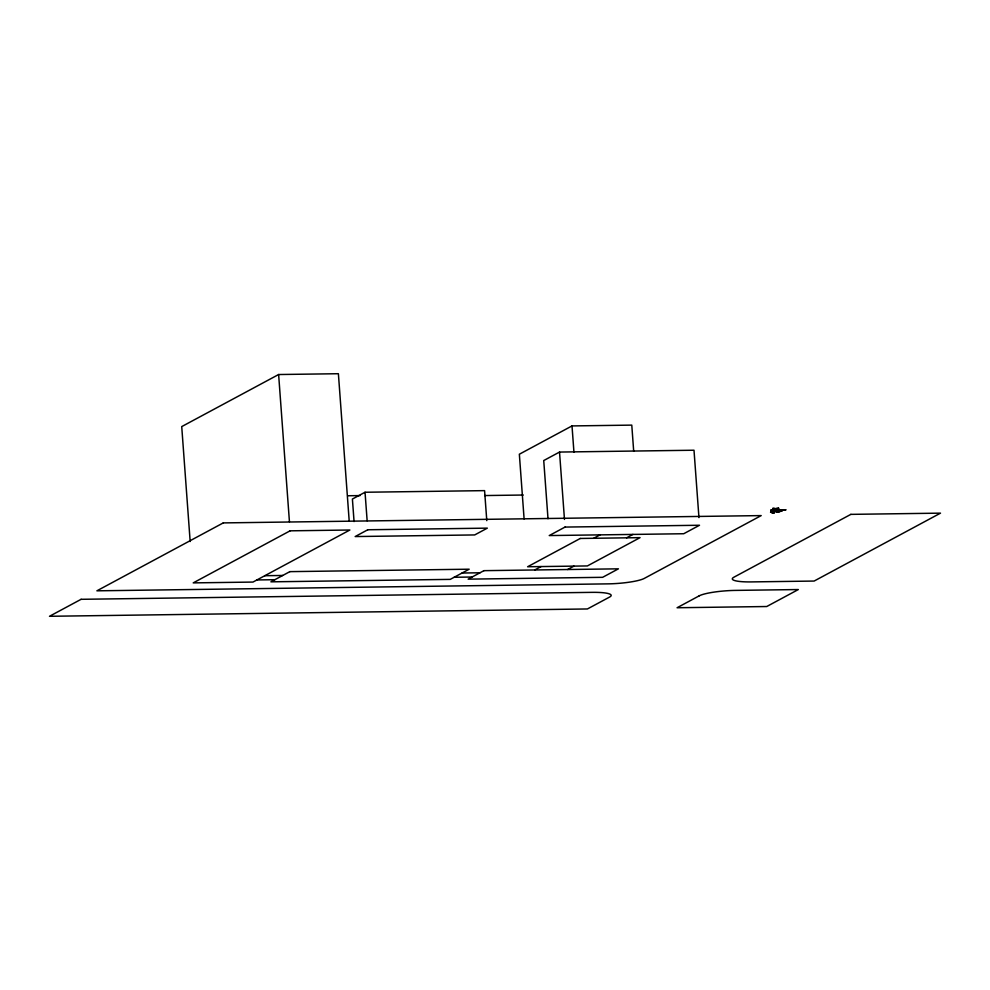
<?xml version="1.0" encoding="UTF-8"?>
<svg xmlns="http://www.w3.org/2000/svg" width="990" height="990" viewBox="0 0 990 990"><rect width="100%" height="100%" fill="white"/><g stroke="black" fill="none" stroke-linecap="round" stroke-linejoin="round"><path stroke-width="1.49" d="M774.056 513.03L772.311 513.043M776.098 511.694C760.159 513.327 784.55 511.174 773.809 509.479M778.771 510.246L786.06 509.776L778.895 510.333M349.185 520.814L338.394 373.713L278.623 374.529L181.727 426.591L190.167 541.518M486.783 520.641L484.58 490.632L365.038 492.253L352.403 499.047L354.061 521.557M633.699 451.316L631.781 425.118L572.01 425.923L519.354 454.224L524.106 518.97M698.952 517.597L694.002 450.227L559.523 452.059L543.733 460.548L548.002 518.723M534.749 569.968L541.06 566.565M593.728 538.275L600.039 534.885M567.616 569.522L573.94 566.119M626.596 537.83L632.919 534.427M772.547 510.531L774.972 510.159L774.836 508.291L773.041 508.315L772.547 510.531L775.962 509.702L774.811 509.603M776.284 510.382L779.377 510.085L779.476 511.459L778.895 509.9L776.284 510.382L776.148 508.501L777.596 508.996M776.395 509.009L777.521 508.971M778.053 508.167L777.175 509.491M777.496 508.798L777.249 509.516M778.969 511.719L778.573 508.142L776.148 508.501M776.606 508.897L776.94 509.429M776.42 510.828L776.804 511.88L776.841 510.753M776.507 511.892L782.199 510.902L778.87 511.422M779.662 511.434L780.38 511.422L778.944 511.471M772.497 509.603L770.888 510.048L771.792 510.37M772.843 510.172L770.95 510.209L771.086 512.189M772.126 513.105L774.093 512.968M347.725 495.755L360.1 495.594M484.617 495.557L523.264 495.025M778.573 508.142L778.078 510.357M776.655 509.528L777.459 509.404M778.895 509.9L777.695 509.912L777.793 511.286M776.606 511.743L778.697 511.743M264.825 575.71L282.756 575.462M462.058 573.024L479.989 572.777M256.93 579.954L274.861 579.707M454.163 577.269L472.094 577.021M776.828 511.756L776.729 510.37L776.804 511.88M777.323 509.961L777.422 511.347M776.865 509.417L776.915 510.036M773.041 508.315L773.178 510.184M572.01 425.923L573.94 452.133M559.523 452.059L564.473 519.428M365.038 492.253L367.142 520.765M278.623 374.529L289.427 521.631M779.786 510.073L785.157 509.825L779.786 510.073M81.093 599.309L49.5 616.287L587.417 608.961L609.543 597.081A28.586 4.665 -4.2 0 0 592.119 592.354L81.093 599.309M223.27 522.906L96.896 590.82L607.922 583.865A28.586 4.665 -4.2 0 0 644.292 578.408L761.199 515.592L223.27 522.906M290.095 530.826L193.211 582.887L252.97 582.071L349.866 530.009L290.095 530.826M289.86 571.638L270.901 581.835L450.215 579.385L469.173 569.201L289.86 571.638M367.797 529.761L355.163 536.555L474.693 534.934L487.34 528.14L367.797 529.761M483.937 570.661L468.146 579.15L602.625 577.318L618.428 568.829L483.937 570.661M565.03 527.076L549.24 535.565L683.719 533.734L699.509 525.257L565.03 527.076M580.276 538.461L527.62 566.75L587.392 565.933L640.047 537.644L580.276 538.461M776.742 510.976L778.128 510.951L776.742 510.976M699.188 595.856L677.073 607.749L766.73 606.524L798.324 589.545L735.57 590.399A28.586 4.665 -4.2 0 0 699.188 595.856M850.843 514.367L733.949 577.182A28.586 4.665 -4.2 0 0 751.361 581.91L814.127 581.056L940.5 513.142L850.843 514.367"/></g></svg>
